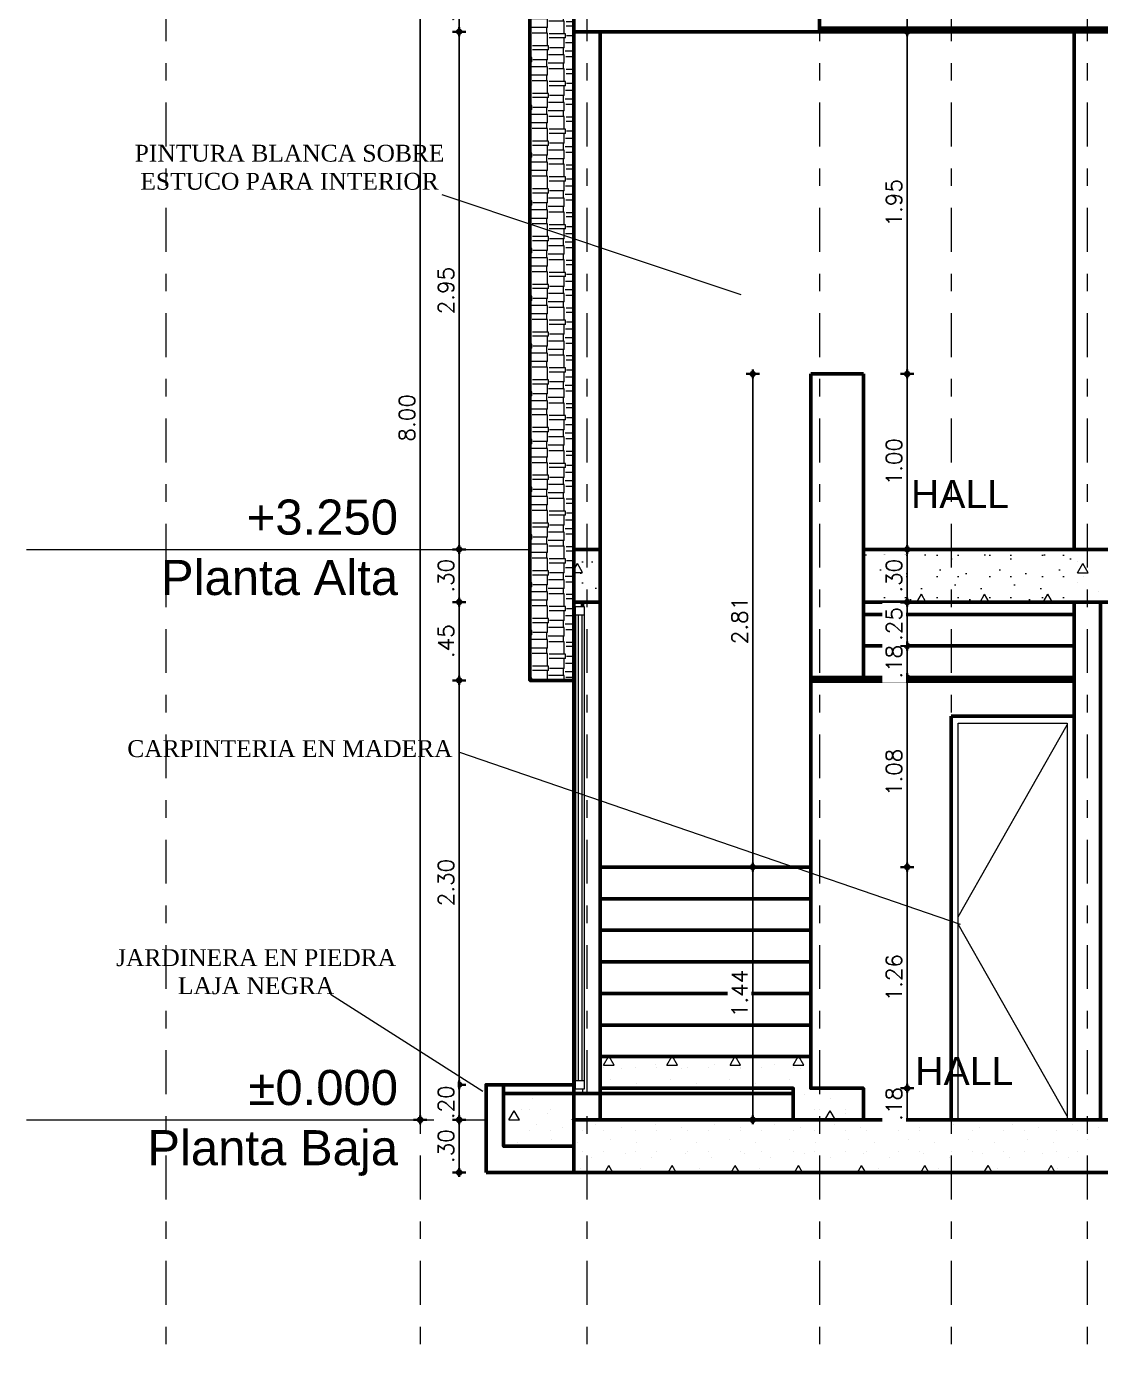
# Model space of a CAD drawing. Header units: metres. Extents: x -50 to 76, y -61 to 14.
# Drawn here: x 45.51 to 51.63, y -40.15 to -32.57 of the extents above; entities that cross this region are included whole.
import ezdxf

# ---------------------------------------------------------------- set-up
doc = ezdxf.new("R2010")
doc.units = ezdxf.units.M
doc.header["$MEASUREMENT"] = 0
doc.set_wipeout_variables(frame=1)
for name, pattern in [('CENTERX2', [4, 2.5, -0.5, 0.5, -0.5]), ('DASHDOT2', [0.5, 0.25, -0.125, 0, -0.125]), ('Wipeout_Contour', [1, 0, -1])]:
    doc.linetypes.add(name, pattern=pattern)
for name, color, linetype, lineweight in [('1 ACHURADO PLACAS', 45, 'Continuous', 15), ('1 CALCAS', 255, 'Continuous', 60), ('1 NIVELES', 145, 'Continuous', 18), ('1 PUERTAS', 251, 'Continuous', 18), ('1 TEXTOS', 4, 'Continuous', 20), ('1 VENTTANAS', 2, 'Continuous', 18), ('COTAS', 251, 'Continuous', 35), ('EJES', 251, 'CENTERX2', 0)]:
    doc.layers.add(name, color=color, linetype=linetype, lineweight=lineweight)
for name, color, linetype, lineweight, true_color in [('Nuevo_1 PLACA 1ER PISO_Pluma_Nº__169', 7, 'Continuous', 13, 0x68b353), ('Nuevo_1 PLACA 2DO PISO_Pluma_Nº__169', 7, 'Continuous', 13, 0x68b353), ('Nuevo_Estructura - Carga_Pluma_Nº__169', 7, 'Continuous', 13, 0x68b353), ('Nuevo_Estructura - Carga_Pluma_Nº__29', 7, 'Continuous', 35, 0x3dad99)]:
    doc.layers.add(name, color=color, linetype=linetype, lineweight=lineweight, true_color=true_color)
doc.layers.add('Nuevo_Estructura - Carga', color=7, linetype='Continuous')
doc.layers.add('TEXT', color=4, linetype='Continuous')
doc.styles.add('ARIAL', font='CENTURY.TTF')
doc.styles.add('cotas', font='romans.shx')
doc.styles.add('Estilo_Generado_1', font='arial.ttf')
doc.dimstyles.new('COT-50', dxfattribs={"dimscale": 0.5, "dimtxt": 0.18, "dimasz": 0.05, "dimexe": 0.08, "dimexo": 0.1, "dimgap": 0.06, "dimtad": 1, "dimzin": 4, "dimdsep": 46, "dimtxsty": 'cotas', "dimblk1": 'COTA', "dimblk2": 'COTA', "dimsah": 1, "dimcen": 0.09, "dimse1": 1, "dimse2": 1, "dimclrd": 256, "dimclre": 253, "dimclrt": 14, "dimadec": 0, "dimazin": 0, "dimtfac": 1, "dimtix": 1, "dimtmove": 0, "dimatfit": 3, "dimldrblk": 'COTA', "dimfxl": 1, "dimtfill": 1, "dimtfillclr": 256, "dimtolj": 1, "dimtzin": 12, "dimarcsym": 0})
pattern_1 = [(0, (54.3801, -38.7963), (0, 0.62354), [0.06, -0.3]), (0, (54.5601, -38.48456), (0, 0.62354), [0.06, -0.3]), (60, (54.3801, -38.7963), (-0.54, 0.31177), [0.06, -0.3]), (60, (54.7401, -38.7963), (-0.54, 0.31177), [0.06, -0.3]), (120, (54.4401, -38.7963), (0.54, 0.31177), [0.06, -0.3]), (120, (54.8001, -38.7963), (0.54, 0.31177), [0.06, -0.3]), (0, (54.38009, -38.73632), (0, 0.12), [0, -0.12, 0, -0.18]), (45, (54.44009, -38.73632), (-0.0848528, 0.0848528), [0, -0.09, 0, -0.15])]

# ---------------------------------------------------------------- blocks, each defined once
blk = doc.blocks.new('Elem Sección_54')
at = {"color": 254, "linetype": 'Wipeout_Contour', "lineweight": 0, "ltscale": 19.037999}
blk.add_wipeout([(-4.1, 2.95), (-2.9, 2.95), (-2.9, 3.25), (-4.1, 3.25)], dxfattribs=at).dxf.layer = 'Nuevo_Estructura - Carga'
at = {"layer": 'Nuevo_Estructura - Carga_Pluma_Nº__169', "linetype": 'Continuous', "lineweight": 13, "true_color": 0x68b353}
h = blk.add_hatch(dxfattribs=at)
h.set_pattern_fill('HORMIGÓN_ARMADO', color=85, style=0, pattern_type=2)
h.set_pattern_definition([(0, (0, 0), (0, 0.62354), [0.06, -0.3]), (0, (0.18, 0.3118), (0, 0.62354), [0.06, -0.3]), (60, (0, 0), (-0.54, 0.31177), [0.06, -0.3]), (60, (0.36, 0), (-0.54, 0.31177), [0.06, -0.3]), (120, (0.06, 0), (0.54, 0.31177), [0.06, -0.3]), (120, (0.42, 0), (0.54, 0.31177), [0.06, -0.3]), (0, (0, 0.06), (0, 0.12), [0, -0.12, 0, -0.18]), (45, (0.06, 0.06), (-0.0848528, 0.0848528), [0, -0.09, 0, -0.15])])
h.paths.add_polyline_path([(-4.1, 2.95), (-2.9, 2.95), (-2.9, 3.25), (-4.1, 3.25)])
at = {"layer": 'Nuevo_Estructura - Carga_Pluma_Nº__29', "color": 135, "linetype": 'Continuous', "lineweight": 35, "true_color": 0x3dad99}
for p, q in [((-2.9, 3.25), (-4.1, 3.25)), ((-2.9, 2.95), (-4.1, 2.95))]:
    blk.add_line(p, q, dxfattribs=at)
blk = doc.blocks.new('COTA')
for p, q in [((-1, 0), (1, 0)), ((0, 1.5), (0, -1.5))]:
    blk.add_line(p, q)
blk.add_circle((0, 0), 0.5)
blk = doc.blocks.new('*D901')
at = {"layer": 'COTAS', "lineweight": -2, "transparency": 16777216}
blk.add_line((47.7551, -30.8213), (47.7551, -38.7713), dxfattribs=at)
at = {"layer": 'Defpoints', "color": 0, "transparency": 16777216}
for p in [(49.8801, -30.7963), (47.7551, -38.7963), (51.6301, -38.7963)]:
    blk.add_point(p, dxfattribs=at)
at = {"layer": 'COTAS', "lineweight": -2, "transparency": 16777216, "xscale": 0.025, "yscale": 0.025, "zscale": 0.025}
for p, rotation in [((47.7551, -30.7963), 90), ((47.7551, -38.7963), 270)]:
    blk.add_blockref('COTA', p, dxfattribs=dict(at, rotation=rotation))
at = {"layer": 'COTAS', "color": 14, "transparency": 16777216, "insert": (47.6801, -34.7963), "char_height": 0.09, "attachment_point": 5, "rotation": 90, "style": 'cotas', "bg_fill": 3, "box_fill_scale": 1.25, "bg_fill_color": 256, "bg_fill_true_color": 13158600, "bg_fill_transparency": 0}
blk.add_mtext('\\A1;8.00', dxfattribs=at)
blk = doc.blocks.new('*D904')
at = {"layer": 'COTAS', "lineweight": -2, "transparency": 16777216}
blk.add_line((47.9769, -32.3213), (47.9769, -32.5713), dxfattribs=at)
at = {"layer": 'Defpoints', "color": 0, "transparency": 16777216}
for p in [(48.6301, -32.2963), (48.6301, -32.5963)]:
    blk.add_point(p, dxfattribs=at)
at = {"layer": 'COTAS', "lineweight": -2, "transparency": 16777216, "xscale": 0.025, "yscale": 0.025, "zscale": 0.025}
for p, rotation in [((47.9769, -32.2963), 90), ((47.9769, -32.5963), 270)]:
    blk.add_blockref('COTA', p, dxfattribs=dict(at, rotation=rotation))
at = {"layer": 'COTAS', "color": 14, "transparency": 16777216, "insert": (47.9019, -32.4463), "char_height": 0.09, "attachment_point": 5, "rotation": 90, "style": 'cotas', "bg_fill": 3, "box_fill_scale": 1.25, "bg_fill_color": 256, "bg_fill_true_color": 13158600, "bg_fill_transparency": 0}
blk.add_mtext('\\A1;.30', dxfattribs=at)
at = {"layer": 'Defpoints', "color": 0, "transparency": 16777216}
blk.add_point((47.9769, -32.5963), dxfattribs=at)
blk = doc.blocks.new('*D905')
at = {"layer": 'COTAS', "lineweight": -2, "transparency": 16777216}
blk.add_line((47.9769, -32.6213), (47.9769, -35.5213), dxfattribs=at)
at = {"layer": 'Defpoints', "color": 0, "transparency": 16777216}
for p in [(48.6301, -32.5963), (47.9769, -35.5463), (48.6301, -35.5463)]:
    blk.add_point(p, dxfattribs=at)
at = {"layer": 'COTAS', "lineweight": -2, "transparency": 16777216, "xscale": 0.025, "yscale": 0.025, "zscale": 0.025}
for p, rotation in [((47.9769, -32.5963), 90), ((47.9769, -35.5463), 270)]:
    blk.add_blockref('COTA', p, dxfattribs=dict(at, rotation=rotation))
at = {"layer": 'COTAS', "color": 14, "transparency": 16777216, "insert": (47.9019, -34.0713), "char_height": 0.09, "attachment_point": 5, "rotation": 90, "style": 'cotas', "bg_fill": 3, "box_fill_scale": 1.25, "bg_fill_color": 256, "bg_fill_true_color": 13158600, "bg_fill_transparency": 0}
blk.add_mtext('\\A1;2.95', dxfattribs=at)
blk = doc.blocks.new('*D906')
at = {"layer": 'COTAS', "lineweight": -2, "transparency": 16777216}
blk.add_line((47.9769, -35.5713), (47.9769, -35.8213), dxfattribs=at)
at = {"layer": 'Defpoints', "color": 0, "transparency": 16777216}
for p in [(48.6301, -35.5463), (48.6301, -35.8463)]:
    blk.add_point(p, dxfattribs=at)
at = {"layer": 'COTAS', "lineweight": -2, "transparency": 16777216, "xscale": 0.025, "yscale": 0.025, "zscale": 0.025}
for p, rotation in [((47.9769, -35.5463), 90), ((47.9769, -35.8463), 270)]:
    blk.add_blockref('COTA', p, dxfattribs=dict(at, rotation=rotation))
at = {"layer": 'COTAS', "color": 14, "transparency": 16777216, "insert": (47.9019, -35.6963), "char_height": 0.09, "attachment_point": 5, "rotation": 90, "style": 'cotas', "bg_fill": 3, "box_fill_scale": 1.25, "bg_fill_color": 256, "bg_fill_true_color": 13158600, "bg_fill_transparency": 0}
blk.add_mtext('\\A1;.30', dxfattribs=at)
at = {"layer": 'Defpoints', "color": 0, "transparency": 16777216}
blk.add_point((47.9769, -35.8463), dxfattribs=at)
blk = doc.blocks.new('*D907')
at = {"layer": 'COTAS', "lineweight": -2, "transparency": 16777216}
blk.add_line((47.9769, -35.8713), (47.9769, -36.2671), dxfattribs=at)
at = {"layer": 'Defpoints', "color": 0, "transparency": 16777216}
for p in [(48.6301, -35.8463), (47.9769, -36.2921), (48.6301, -36.2921)]:
    blk.add_point(p, dxfattribs=at)
at = {"layer": 'COTAS', "lineweight": -2, "transparency": 16777216, "xscale": 0.025, "yscale": 0.025, "zscale": 0.025}
for p, rotation in [((47.9769, -35.8463), 90), ((47.9769, -36.2921), 270)]:
    blk.add_blockref('COTA', p, dxfattribs=dict(at, rotation=rotation))
at = {"layer": 'COTAS', "color": 14, "transparency": 16777216, "insert": (47.9019, -36.0692), "char_height": 0.09, "attachment_point": 5, "rotation": 90, "style": 'cotas', "bg_fill": 3, "box_fill_scale": 1.25, "bg_fill_color": 256, "bg_fill_true_color": 13158600, "bg_fill_transparency": 0}
blk.add_mtext('\\A1;.45', dxfattribs=at)
blk = doc.blocks.new('*D908')
at = {"layer": 'COTAS', "lineweight": -2, "transparency": 16777216}
blk.add_line((47.9769, -36.3171), (47.9769, -38.5713), dxfattribs=at)
at = {"layer": 'Defpoints', "color": 0, "transparency": 16777216}
for p in [(48.3801, -36.2921), (47.9769, -38.5963), (48.2301, -38.5963)]:
    blk.add_point(p, dxfattribs=at)
at = {"layer": 'COTAS', "lineweight": -2, "transparency": 16777216, "xscale": 0.025, "yscale": 0.025, "zscale": 0.025}
for p, rotation in [((47.9769, -36.2921), 90), ((47.9769, -38.5963), 270)]:
    blk.add_blockref('COTA', p, dxfattribs=dict(at, rotation=rotation))
at = {"layer": 'COTAS', "color": 14, "transparency": 16777216, "insert": (47.9019, -37.4442), "char_height": 0.09, "attachment_point": 5, "rotation": 90, "style": 'cotas', "bg_fill": 3, "box_fill_scale": 1.25, "bg_fill_color": 256, "bg_fill_true_color": 13158600, "bg_fill_transparency": 0}
blk.add_mtext('\\A1;2.30', dxfattribs=at)
blk = doc.blocks.new('*D909')
at = {"layer": 'COTAS', "lineweight": -2, "transparency": 16777216}
blk.add_line((47.9769, -38.5963), (47.9769, -38.7963), dxfattribs=at)
at = {"layer": 'Defpoints', "color": 0, "transparency": 16777216}
for p in [(48.1301, -38.5963), (48.1301, -38.7963)]:
    blk.add_point(p, dxfattribs=at)
at = {"layer": 'COTAS', "color": 14, "transparency": 16777216, "insert": (47.9019, -38.6963), "char_height": 0.09, "attachment_point": 5, "rotation": 90, "style": 'cotas', "bg_fill": 3, "box_fill_scale": 1.25, "bg_fill_color": 256, "bg_fill_true_color": 13158600, "bg_fill_transparency": 0}
blk.add_mtext('\\A1;.20', dxfattribs=at)
at = {"layer": 'Defpoints', "color": 0, "transparency": 16777216}
blk.add_point((47.9769, -38.7963), dxfattribs=at)
blk = doc.blocks.new('*D910')
at = {"layer": 'COTAS', "lineweight": -2, "transparency": 16777216}
blk.add_line((47.9769, -38.8213), (47.9769, -39.0713), dxfattribs=at)
at = {"layer": 'Defpoints', "color": 0, "transparency": 16777216}
for p in [(48.1301, -38.7963), (48.1301, -39.0963)]:
    blk.add_point(p, dxfattribs=at)
at = {"layer": 'COTAS', "lineweight": -2, "transparency": 16777216, "xscale": 0.025, "yscale": 0.025, "zscale": 0.025}
for p, rotation in [((47.9769, -38.7963), 90), ((47.9769, -39.0963), 270)]:
    blk.add_blockref('COTA', p, dxfattribs=dict(at, rotation=rotation))
at = {"layer": 'COTAS', "color": 14, "transparency": 16777216, "insert": (47.9019, -38.9463), "char_height": 0.09, "attachment_point": 5, "rotation": 90, "style": 'cotas', "bg_fill": 3, "box_fill_scale": 1.25, "bg_fill_color": 256, "bg_fill_true_color": 13158600, "bg_fill_transparency": 0}
blk.add_mtext('\\A1;.30', dxfattribs=at)
at = {"layer": 'Defpoints', "color": 0, "transparency": 16777216}
blk.add_point((47.9769, -39.0963), dxfattribs=at)
blk = doc.blocks.new('*D911')
at = {"layer": 'COTAS', "lineweight": -2, "transparency": 16777216}
blk.add_line((50.5295, -38.6163), (50.5295, -38.7963), dxfattribs=at)
at = {"layer": 'Defpoints', "color": 0, "transparency": 16777216}
for p in [(50.2801, -38.6163), (50.2801, -38.7963)]:
    blk.add_point(p, dxfattribs=at)
at = {"layer": 'COTAS', "color": 14, "transparency": 16777216, "insert": (50.4545, -38.7063), "char_height": 0.09, "attachment_point": 5, "rotation": 90, "style": 'cotas', "bg_fill": 3, "box_fill_scale": 1.25, "bg_fill_color": 256, "bg_fill_true_color": 13158600, "bg_fill_transparency": 0}
blk.add_mtext('\\A1;.18', dxfattribs=at)
at = {"layer": 'Defpoints', "color": 0, "transparency": 16777216}
blk.add_point((50.5295, -38.7963), dxfattribs=at)
blk = doc.blocks.new('*D912')
at = {"layer": 'COTAS', "lineweight": -2, "transparency": 16777216}
blk.add_line((50.5295, -37.3813), (50.5295, -38.5913), dxfattribs=at)
at = {"layer": 'Defpoints', "color": 0, "transparency": 16777216}
for p in [(49.9801, -37.3563), (50.2801, -38.6163), (50.5295, -38.6163)]:
    blk.add_point(p, dxfattribs=at)
at = {"layer": 'COTAS', "lineweight": -2, "transparency": 16777216, "xscale": 0.025, "yscale": 0.025, "zscale": 0.025}
for p, rotation in [((50.5295, -37.3563), 90), ((50.5295, -38.6163), 270)]:
    blk.add_blockref('COTA', p, dxfattribs=dict(at, rotation=rotation))
at = {"layer": 'COTAS', "color": 14, "transparency": 16777216, "insert": (50.4545, -37.9863), "char_height": 0.09, "attachment_point": 5, "rotation": 90, "style": 'cotas', "bg_fill": 3, "box_fill_scale": 1.25, "bg_fill_color": 256, "bg_fill_true_color": 13158600, "bg_fill_transparency": 0}
blk.add_mtext('\\A1;1.26', dxfattribs=at)
blk = doc.blocks.new('*D913')
at = {"layer": 'COTAS', "lineweight": -2, "transparency": 16777216}
blk.add_line((50.5295, -36.3013), (50.5295, -37.3313), dxfattribs=at)
at = {"layer": 'Defpoints', "color": 0, "transparency": 16777216}
for p in [(49.9801, -36.2763), (49.9801, -37.3563), (50.5295, -37.3563)]:
    blk.add_point(p, dxfattribs=at)
at = {"layer": 'COTAS', "lineweight": -2, "transparency": 16777216, "xscale": 0.025, "yscale": 0.025, "zscale": 0.025}
for p, rotation in [((50.5295, -36.2763), 90), ((50.5295, -37.3563), 270)]:
    blk.add_blockref('COTA', p, dxfattribs=dict(at, rotation=rotation))
at = {"layer": 'COTAS', "color": 14, "transparency": 16777216, "insert": (50.4545, -36.8163), "char_height": 0.09, "attachment_point": 5, "rotation": 90, "style": 'cotas', "bg_fill": 3, "box_fill_scale": 1.25, "bg_fill_color": 256, "bg_fill_true_color": 13158600, "bg_fill_transparency": 0}
blk.add_mtext('\\A1;1.08', dxfattribs=at)
blk = doc.blocks.new('*D914')
at = {"layer": 'COTAS', "lineweight": -2, "transparency": 16777216}
blk.add_line((50.5295, -36.2763), (50.5295, -36.0963), dxfattribs=at)
at = {"layer": 'Defpoints', "color": 0, "transparency": 16777216}
for p in [(50.2801, -36.0963), (50.2801, -36.2763)]:
    blk.add_point(p, dxfattribs=at)
at = {"layer": 'COTAS', "color": 14, "transparency": 16777216, "insert": (50.4545, -36.1863), "char_height": 0.09, "attachment_point": 5, "rotation": 90, "style": 'cotas', "bg_fill": 3, "box_fill_scale": 1.25, "bg_fill_color": 256, "bg_fill_true_color": 13158600, "bg_fill_transparency": 0}
blk.add_mtext('\\A1;.18', dxfattribs=at)
at = {"layer": 'Defpoints', "color": 0, "transparency": 16777216}
blk.add_point((50.5295, -36.0963), dxfattribs=at)
blk = doc.blocks.new('*D915')
at = {"layer": 'COTAS', "lineweight": -2, "transparency": 16777216}
blk.add_line((50.5295, -35.8713), (50.5295, -36.0713), dxfattribs=at)
at = {"layer": 'Defpoints', "color": 0, "transparency": 16777216}
for p in [(50.2801, -35.8463), (50.2801, -36.0963)]:
    blk.add_point(p, dxfattribs=at)
at = {"layer": 'COTAS', "lineweight": -2, "transparency": 16777216, "xscale": 0.025, "yscale": 0.025, "zscale": 0.025}
for p, rotation in [((50.5295, -35.8463), 90), ((50.5295, -36.0963), 270)]:
    blk.add_blockref('COTA', p, dxfattribs=dict(at, rotation=rotation))
at = {"layer": 'COTAS', "color": 14, "transparency": 16777216, "insert": (50.4545, -35.9713), "char_height": 0.09, "attachment_point": 5, "rotation": 90, "style": 'cotas', "bg_fill": 3, "box_fill_scale": 1.25, "bg_fill_color": 256, "bg_fill_true_color": 13158600, "bg_fill_transparency": 0}
blk.add_mtext('\\A1;.25', dxfattribs=at)
at = {"layer": 'Defpoints', "color": 0, "transparency": 16777216}
blk.add_point((50.5295, -36.0963), dxfattribs=at)
blk = doc.blocks.new('*D916')
at = {"layer": 'COTAS', "lineweight": -2, "transparency": 16777216}
blk.add_line((50.5295, -35.5713), (50.5295, -35.8213), dxfattribs=at)
at = {"layer": 'Defpoints', "color": 0, "transparency": 16777216}
for p in [(50.2801, -35.5463), (50.2801, -35.8463)]:
    blk.add_point(p, dxfattribs=at)
at = {"layer": 'COTAS', "lineweight": -2, "transparency": 16777216, "xscale": 0.025, "yscale": 0.025, "zscale": 0.025}
for p, rotation in [((50.5295, -35.5463), 90), ((50.5295, -35.8463), 270)]:
    blk.add_blockref('COTA', p, dxfattribs=dict(at, rotation=rotation))
at = {"layer": 'COTAS', "color": 14, "transparency": 16777216, "insert": (50.4545, -35.6963), "char_height": 0.09, "attachment_point": 5, "rotation": 90, "style": 'cotas', "bg_fill": 3, "box_fill_scale": 1.25, "bg_fill_color": 256, "bg_fill_true_color": 13158600, "bg_fill_transparency": 0}
blk.add_mtext('\\A1;.30', dxfattribs=at)
at = {"layer": 'Defpoints', "color": 0, "transparency": 16777216}
blk.add_point((50.5295, -35.8463), dxfattribs=at)
blk = doc.blocks.new('*D917')
at = {"layer": 'COTAS', "lineweight": -2, "transparency": 16777216}
blk.add_line((50.5295, -35.5213), (50.5295, -34.5713), dxfattribs=at)
at = {"layer": 'Defpoints', "color": 0, "transparency": 16777216}
for p in [(50.2801, -34.5463), (50.5295, -34.5463), (50.2801, -35.5463)]:
    blk.add_point(p, dxfattribs=at)
at = {"layer": 'COTAS', "lineweight": -2, "transparency": 16777216, "xscale": 0.025, "yscale": 0.025, "zscale": 0.025}
for p, rotation in [((50.5295, -34.5463), 90), ((50.5295, -35.5463), 270)]:
    blk.add_blockref('COTA', p, dxfattribs=dict(at, rotation=rotation))
at = {"layer": 'COTAS', "color": 14, "transparency": 16777216, "insert": (50.4545, -35.0463), "char_height": 0.09, "attachment_point": 5, "rotation": 90, "style": 'cotas', "bg_fill": 3, "box_fill_scale": 1.25, "bg_fill_color": 256, "bg_fill_true_color": 13158600, "bg_fill_transparency": 0}
blk.add_mtext('\\A1;1.00', dxfattribs=at)
blk = doc.blocks.new('*D918')
at = {"layer": 'COTAS', "lineweight": -2, "transparency": 16777216}
blk.add_line((50.5295, -34.5213), (50.5295, -32.6213), dxfattribs=at)
at = {"layer": 'Defpoints', "color": 0, "transparency": 16777216}
for p in [(50.5295, -32.5963), (51.4801, -32.5963), (50.2801, -34.5463)]:
    blk.add_point(p, dxfattribs=at)
at = {"layer": 'COTAS', "lineweight": -2, "transparency": 16777216, "xscale": 0.025, "yscale": 0.025, "zscale": 0.025}
for p, rotation in [((50.5295, -32.5963), 90), ((50.5295, -34.5463), 270)]:
    blk.add_blockref('COTA', p, dxfattribs=dict(at, rotation=rotation))
at = {"layer": 'COTAS', "color": 14, "transparency": 16777216, "insert": (50.4545, -33.5713), "char_height": 0.09, "attachment_point": 5, "rotation": 90, "style": 'cotas', "bg_fill": 3, "box_fill_scale": 1.25, "bg_fill_color": 256, "bg_fill_true_color": 13158600, "bg_fill_transparency": 0}
blk.add_mtext('\\A1;1.95', dxfattribs=at)
blk = doc.blocks.new('*D919')
at = {"layer": 'COTAS', "lineweight": -2, "transparency": 16777216}
blk.add_line((50.5295, -31.3703), (50.5295, -32.5713), dxfattribs=at)
at = {"layer": 'Defpoints', "color": 0, "transparency": 16777216}
for p in [(50.0301, -31.3453), (50.0301, -32.5963), (50.5295, -32.5963)]:
    blk.add_point(p, dxfattribs=at)
at = {"layer": 'COTAS', "lineweight": -2, "transparency": 16777216, "xscale": 0.025, "yscale": 0.025, "zscale": 0.025}
for p, rotation in [((50.5295, -31.3453), 90), ((50.5295, -32.5963), 270)]:
    blk.add_blockref('COTA', p, dxfattribs=dict(at, rotation=rotation))
at = {"layer": 'COTAS', "color": 14, "transparency": 16777216, "insert": (50.4545, -31.9708), "char_height": 0.09, "attachment_point": 5, "rotation": 90, "style": 'cotas', "bg_fill": 3, "box_fill_scale": 1.25, "bg_fill_color": 256, "bg_fill_true_color": 13158600, "bg_fill_transparency": 0}
blk.add_mtext('\\A1;1.25', dxfattribs=at)
blk = doc.blocks.new('*D921')
at = {"layer": 'COTAS', "lineweight": -2, "transparency": 16777216}
blk.add_line((49.6497, -37.3813), (49.6497, -38.7713), dxfattribs=at)
at = {"layer": 'Defpoints', "color": 0, "transparency": 16777216}
for p in [(49.9801, -37.3563), (49.6497, -38.7963), (50.2801, -38.7963)]:
    blk.add_point(p, dxfattribs=at)
at = {"layer": 'COTAS', "lineweight": -2, "transparency": 16777216, "xscale": 0.025, "yscale": 0.025, "zscale": 0.025}
for p, rotation in [((49.6497, -37.3563), 90), ((49.6497, -38.7963), 270)]:
    blk.add_blockref('COTA', p, dxfattribs=dict(at, rotation=rotation))
at = {"layer": 'COTAS', "color": 14, "transparency": 16777216, "insert": (49.5747, -38.0763), "char_height": 0.09, "attachment_point": 5, "rotation": 90, "style": 'cotas', "bg_fill": 3, "box_fill_scale": 1.25, "bg_fill_color": 256, "bg_fill_true_color": 13158600, "bg_fill_transparency": 0}
blk.add_mtext('\\A1;1.44', dxfattribs=at)
blk = doc.blocks.new('*D922')
at = {"layer": 'COTAS', "lineweight": -2, "transparency": 16777216}
blk.add_line((49.6497, -37.3313), (49.6497, -34.5713), dxfattribs=at)
at = {"layer": 'Defpoints', "color": 0, "transparency": 16777216}
for p in [(49.6497, -34.5463), (49.9801, -34.5463), (49.9801, -37.3563)]:
    blk.add_point(p, dxfattribs=at)
at = {"layer": 'COTAS', "lineweight": -2, "transparency": 16777216, "xscale": 0.025, "yscale": 0.025, "zscale": 0.025}
for p, rotation in [((49.6497, -34.5463), 90), ((49.6497, -37.3563), 270)]:
    blk.add_blockref('COTA', p, dxfattribs=dict(at, rotation=rotation))
at = {"layer": 'COTAS', "color": 14, "transparency": 16777216, "insert": (49.5747, -35.9513), "char_height": 0.09, "attachment_point": 5, "rotation": 90, "style": 'cotas', "bg_fill": 3, "box_fill_scale": 1.25, "bg_fill_color": 256, "bg_fill_true_color": 13158600, "bg_fill_transparency": 0}
blk.add_mtext('\\A1;2.81', dxfattribs=at)
blk = doc.blocks.new('*D925')
at = {"layer": 'COTAS', "lineweight": -2, "transparency": 16777216}
blk.add_line((53.0212, -35.8213), (53.0212, -35.5713), dxfattribs=at)
at = {"layer": 'Defpoints', "color": 0, "transparency": 16777216}
for p in [(50.2801, -35.5463), (50.2801, -35.8463)]:
    blk.add_point(p, dxfattribs=at)
at = {"layer": 'COTAS', "lineweight": -2, "transparency": 16777216, "xscale": 0.025, "yscale": 0.025, "zscale": 0.025}
for p, rotation in [((53.0212, -35.5463), 90), ((53.0212, -35.8463), 270)]:
    blk.add_blockref('COTA', p, dxfattribs=dict(at, rotation=rotation))
at = {"layer": 'COTAS', "color": 14, "transparency": 16777216, "insert": (52.9462, -35.6963), "char_height": 0.09, "attachment_point": 5, "rotation": 90, "style": 'cotas', "bg_fill": 3, "box_fill_scale": 1.25, "bg_fill_color": 256, "bg_fill_true_color": 13158600, "bg_fill_transparency": 0}
blk.add_mtext('\\A1;.30', dxfattribs=at)
at = {"layer": 'Defpoints', "color": 0, "transparency": 16777216}
blk.add_point((53.0212, -35.5463), dxfattribs=at)

msp = doc.modelspace()

# ---------------------------------------------------------------- hatches: boundary and pattern name
at = {"layer": '1 ACHURADO PLACAS'}
h = msp.add_hatch(dxfattribs=at)
h.set_pattern_fill('AR-RSHKE', color=256, scale=0.008, angle=90)
h.paths.add_polyline_path([(48.6301, -32.2963), (48.3801, -32.2963), (48.3801, -36.2921), (48.6301, -36.2921)])
at = {"layer": 'Nuevo_1 PLACA 2DO PISO_Pluma_Nº__169', "linetype": 'Continuous', "lineweight": 13, "true_color": 0x68b353}
h = msp.add_hatch(dxfattribs=at)
h.set_pattern_fill('HORMIGÓN_ARMADO', color=85, style=0, pattern_type=2)
h.set_pattern_definition(pattern_1)
h.paths.add_polyline_path([(48.6301, -35.8463), (48.7801, -35.8463), (48.7801, -35.5463), (48.6301, -35.5463)])
at = {"layer": 'Nuevo_Estructura - Carga_Pluma_Nº__169', "linetype": 'Continuous', "lineweight": 13, "true_color": 0x68b353}
h = msp.add_hatch(dxfattribs=at)
h.set_pattern_fill('HORMIGÓN_ARMADO', color=85, style=0, pattern_type=2)
h.set_pattern_definition(pattern_1)
h.paths.add_polyline_path([(50.2801, -35.8463), (51.4801, -35.8463), (51.4801, -35.5463), (50.2801, -35.5463)])

# ---------------------------------------------------------------- linework, layer by layer
at = {"layer": '1 ACHURADO PLACAS'}
for p, q in [((48.8001, -38.4846), (48.8279, -38.4363)), ((48.8601, -38.4846), (48.8322, -38.4363)), ((49.1601, -38.4846), (49.1879, -38.4363)), ((49.2201, -38.4846), (49.1922, -38.4363)), ((49.5201, -38.4846), (49.5479, -38.4363)), ((49.5801, -38.4846), (49.5522, -38.4363)), ((49.8801, -38.4846), (49.9079, -38.4363)), ((49.9401, -38.4846), (49.9122, -38.4363)), ((48.8001, -38.4846), (48.8601, -38.4846)), ((48.8001, -38.4963), (48.8001, -38.4963)), ((48.9034, -38.503), (48.9034, -38.503)), ((48.9801, -38.4963), (48.9801, -38.4963)), ((49.0944, -38.4818), (49.0944, -38.4818)), ((49.1001, -38.4963), (49.1001, -38.4963)), ((49.1601, -38.4846), (49.2201, -38.4846)), ((49.2429, -38.503), (49.2429, -38.503)), ((49.2801, -38.4963), (49.2801, -38.4963)), ((49.4001, -38.4963), (49.4001, -38.4963)), ((49.4338, -38.4818), (49.4338, -38.4818)), ((49.5201, -38.4846), (49.5801, -38.4846)), ((49.5801, -38.4963), (49.5801, -38.4963)), ((49.5823, -38.503), (49.5823, -38.503)), ((49.7001, -38.4963), (49.7001, -38.4963)), ((49.7732, -38.4818), (49.7732, -38.4818)), ((49.8801, -38.4846), (49.9401, -38.4846)), ((49.8801, -38.4963), (49.8801, -38.4963)), ((49.9217, -38.503), (49.9217, -38.503)), ((48.8398, -38.5666), (48.8398, -38.5666)), ((48.9883, -38.5878), (48.9883, -38.5878)), ((49.1792, -38.5666), (49.1792, -38.5666)), ((49.3277, -38.5878), (49.3277, -38.5878)), ((49.5186, -38.5666), (49.5186, -38.5666)), ((49.6671, -38.5878), (49.6671, -38.5878)), ((49.858, -38.5666), (49.858, -38.5666)), ((48.2458, -38.6515), (48.2458, -38.6515)), ((48.5852, -38.6515), (48.5852, -38.6515)), ((49.9429, -38.6515), (49.9429, -38.6515)), ((48.2601, -38.7963), (48.2901, -38.7444)), ((48.3201, -38.7963), (48.2901, -38.7444)), ((48.3307, -38.7363), (48.3307, -38.7363)), ((48.3801, -38.7363), (48.3801, -38.7363)), ((48.3943, -38.6727), (48.3943, -38.6727)), ((48.5001, -38.7363), (48.5001, -38.7363)), ((50.0001, -38.7363), (50.0001, -38.7363)), ((50.0277, -38.7363), (50.0277, -38.7363)), ((50.0601, -38.7963), (50.0901, -38.7444)), ((50.1201, -38.7963), (50.0901, -38.7444)), ((50.0914, -38.6727), (50.0914, -38.6727)), ((50.1801, -38.7363), (50.1801, -38.7363)), ((48.2601, -38.7963), (48.3201, -38.7963)), ((48.4155, -38.8212), (48.4155, -38.8212)), ((48.4792, -38.7575), (48.4792, -38.7575)), ((48.6201, -38.7963), (48.6301, -38.779)), ((48.6201, -38.7963), (48.6301, -38.7963)), ((50.1762, -38.7575), (50.1762, -38.7575)), ((48.3801, -38.8563), (48.3801, -38.8563)), ((48.5001, -38.8563), (48.5001, -38.8563)), ((48.564, -38.8424), (48.564, -38.8424)), ((48.3095, -38.9272), (48.3095, -38.9272)), ((48.5004, -38.906), (48.5004, -38.906))]:
    msp.add_line(p, q, dxfattribs=at)
at = {"layer": '1 CALCAS'}
for p, q in [((48.6301, -35.5463), (48.6301, -32.5963)), ((48.7801, -32.5963), (48.7801, -35.5463)), ((50.0301, -32.5763), (54.9801, -32.5763)), ((54.9801, -32.5963), (50.0301, -32.5963)), ((49.9801, -37.3563), (49.9801, -34.5463)), ((49.9801, -34.5463), (50.2801, -34.5463)), ((48.6301, -38.6463), (48.6301, -35.8463)), ((48.6301, -35.8463), (48.6801, -35.8463)), ((48.6801, -35.8463), (48.6801, -35.8713)), ((48.7801, -35.8463), (48.7801, -38.7963)), ((51.6301, -38.7963), (51.6301, -35.8463)), ((50.2801, -35.9163), (51.4801, -35.9163)), ((50.2801, -36.0963), (51.4801, -36.0963)), ((49.9801, -36.2763), (51.4801, -36.2763)), ((49.9801, -36.2963), (51.4801, -36.2963)), ((51.4801, -36.4963), (50.7801, -36.4963)), ((50.7801, -36.4963), (50.7801, -38.7963)), ((48.7801, -37.3563), (49.9801, -37.3563)), ((48.7801, -37.5363), (49.9801, -37.5363)), ((48.7801, -37.7163), (49.9801, -37.7163)), ((48.7801, -37.8963), (49.9801, -37.8963)), ((48.7801, -38.0763), (49.9801, -38.0763)), ((48.7801, -38.2563), (49.9801, -38.2563)), ((48.7801, -38.4363), (49.9801, -38.4363)), ((48.1301, -39.0963), (48.1301, -38.9463)), ((48.6301, -39.0963), (48.1301, -39.0963))]:
    msp.add_line(p, q, dxfattribs=at)
for points in [[(48.3801, -32.2963), (48.3801, -36.2921), (48.6301, -36.2921), (48.6301, -32.2963)], [(49.9801, -37.3563), (49.9801, -38.6163), (50.2801, -38.6163), (50.2801, -38.7963)], [(48.1301, -38.9463), (48.1301, -38.5963), (48.2301, -38.5963), (48.2301, -38.9463), (48.6301, -38.9463)], [(48.2301, -38.5963), (48.6301, -38.5963)], [(48.2301, -38.6463), (48.6301, -38.6463), (48.6301, -38.7963)], [(48.6301, -38.6463), (48.7801, -38.6463), (49.8801, -38.6463)], [(48.7801, -38.6163), (49.8801, -38.6163), (49.8801, -38.7963)]]:
    msp.add_lwpolyline(points, dxfattribs=at)
for points in [[(48.6301, -32.2963), (50.0301, -32.2963), (50.0301, -32.5963), (48.6301, -32.5963)], [(48.7801, -35.8463), (48.6301, -35.8463), (48.6301, -35.5463), (48.7801, -35.5463)], [(48.6301, -38.7963), (59.7301, -38.7963), (59.7301, -39.0963), (48.6301, -39.0963)]]:
    msp.add_lwpolyline(points, close=True, dxfattribs=at)
at = {"layer": '1 NIVELES'}
for p, q in [((45.5128, -35.5463), (48.3801, -35.5463)), ((45.5128, -38.7963), (48.1301, -38.7963))]:
    msp.add_line(p, q, dxfattribs=at)
at = {"layer": '1 PUERTAS'}
for p, q in [((50.8201, -38.7963), (50.8201, -36.5363)), ((50.8201, -36.5363), (51.4401, -36.5363)), ((50.8201, -37.6392), (51.4401, -36.5455)), ((51.4401, -36.5363), (51.4401, -38.7963)), ((51.4401, -38.7752), (50.8201, -37.6815))]:
    msp.add_line(p, q, dxfattribs=at)
at = {"layer": '1 VENTTANAS'}
for p, q in [((48.6301, -35.8963), (48.6401, -35.8963)), ((48.6401, -35.9213), (48.6401, -38.5713)), ((48.6551, -35.9213), (48.6551, -38.5713)), ((48.6751, -35.9213), (48.6751, -38.5713)), ((48.6901, -35.9213), (48.6901, -38.5713)), ((48.6301, -38.5963), (48.6401, -38.5963)), ((48.6801, -38.6213), (48.6801, -38.6463))]:
    msp.add_line(p, q, dxfattribs=at)
for points in [[(48.6401, -35.8713), (48.6901, -35.8713), (48.6901, -35.9213), (48.6401, -35.9213)], [(48.6401, -38.5713), (48.6901, -38.5713), (48.6901, -38.6213), (48.6401, -38.6213)]]:
    msp.add_lwpolyline(points, close=True, dxfattribs=at)
at = {"layer": 'EJES', "linetype": 'DASHDOT2'}
for p, q in [((46.3051, -30.0001), (46.3051, -40.1498)), ((47.7551, -30.0001), (47.7551, -40.1498)), ((48.7051, -30.0001), (48.7051, -40.1498)), ((50.0301, -30.0001), (50.0301, -40.1498)), ((51.5551, -30.0001), (51.5551, -40.1498))]:
    msp.add_line(p, q, dxfattribs=at)
at = {"layer": 'Nuevo_1 PLACA 1ER PISO_Pluma_Nº__169', "color": 85, "linetype": 'Continuous', "lineweight": 13, "true_color": 0x68b353}
for p, q in [((48.6801, -38.7963), (48.6801, -38.7963)), ((48.7549, -38.8212), (48.7549, -38.8212)), ((48.9801, -38.7963), (48.9801, -38.7963)), ((49.0401, -38.7963), (49.0401, -38.7963)), ((49.0944, -38.8212), (49.0944, -38.8212)), ((49.3401, -38.7963), (49.3401, -38.7963)), ((49.4001, -38.7963), (49.4001, -38.7963)), ((49.4338, -38.8212), (49.4338, -38.8212)), ((49.7001, -38.7963), (49.7001, -38.7963)), ((49.7601, -38.7963), (49.7601, -38.7963)), ((49.7732, -38.8212), (49.7732, -38.8212)), ((50.0601, -38.7963), (50.0601, -38.7963)), ((50.1126, -38.8212), (50.1126, -38.8212)), ((50.1201, -38.7963), (50.1201, -38.7963)), ((50.4201, -38.7963), (50.4201, -38.7963)), ((50.452, -38.8212), (50.452, -38.8212)), ((50.4801, -38.7963), (50.4801, -38.7963)), ((50.7801, -38.7963), (50.7801, -38.7963)), ((50.7914, -38.8212), (50.7914, -38.8212)), ((50.8401, -38.7963), (50.8401, -38.7963)), ((51.1308, -38.8212), (51.1308, -38.8212)), ((51.1401, -38.7963), (51.1401, -38.7963)), ((51.2001, -38.7963), (51.2001, -38.7963)), ((51.4702, -38.8212), (51.4702, -38.8212)), ((51.5001, -38.7963), (51.5001, -38.7963)), ((51.5601, -38.7963), (51.5601, -38.7963)), ((48.6801, -38.8563), (48.6801, -38.8563)), ((48.8001, -38.8563), (48.8001, -38.8563)), ((48.9034, -38.8424), (48.9034, -38.8424)), ((48.9801, -38.8563), (48.9801, -38.8563)), ((49.1001, -38.8563), (49.1001, -38.8563)), ((49.2429, -38.8424), (49.2429, -38.8424)), ((49.2801, -38.8563), (49.2801, -38.8563)), ((49.4001, -38.8563), (49.4001, -38.8563)), ((49.5801, -38.8563), (49.5801, -38.8563)), ((49.5823, -38.8424), (49.5823, -38.8424)), ((49.7001, -38.8563), (49.7001, -38.8563)), ((49.8801, -38.8563), (49.8801, -38.8563)), ((49.9217, -38.8424), (49.9217, -38.8424)), ((50.0001, -38.8563), (50.0001, -38.8563)), ((50.1801, -38.8563), (50.1801, -38.8563)), ((50.2611, -38.8424), (50.2611, -38.8424)), ((50.3001, -38.8563), (50.3001, -38.8563)), ((50.4801, -38.8563), (50.4801, -38.8563)), ((50.6001, -38.8563), (50.6001, -38.8563)), ((50.6005, -38.8424), (50.6005, -38.8424)), ((50.7801, -38.8563), (50.7801, -38.8563)), ((50.9001, -38.8563), (50.9001, -38.8563)), ((50.9399, -38.8424), (50.9399, -38.8424)), ((51.0801, -38.8563), (51.0801, -38.8563)), ((51.2001, -38.8563), (51.2001, -38.8563)), ((51.2793, -38.8424), (51.2793, -38.8424)), ((51.3801, -38.8563), (51.3801, -38.8563)), ((51.5001, -38.8563), (51.5001, -38.8563)), ((51.6187, -38.8424), (51.6187, -38.8424)), ((48.6489, -38.9272), (48.6489, -38.9272)), ((48.8398, -38.906), (48.8398, -38.906)), ((48.9883, -38.9272), (48.9883, -38.9272)), ((49.1792, -38.906), (49.1792, -38.906)), ((49.3277, -38.9272), (49.3277, -38.9272)), ((49.5186, -38.906), (49.5186, -38.906)), ((49.6671, -38.9272), (49.6671, -38.9272)), ((49.858, -38.906), (49.858, -38.906)), ((50.0065, -38.9272), (50.0065, -38.9272)), ((50.1974, -38.906), (50.1974, -38.906)), ((50.3459, -38.9272), (50.3459, -38.9272)), ((50.5369, -38.906), (50.5369, -38.906)), ((50.6854, -38.9272), (50.6854, -38.9272)), ((50.8763, -38.906), (50.8763, -38.906)), ((51.0248, -38.9272), (51.0248, -38.9272)), ((51.2157, -38.906), (51.2157, -38.906)), ((51.3642, -38.9272), (51.3642, -38.9272)), ((51.5551, -38.906), (51.5551, -38.906)), ((48.6801, -38.9763), (48.6801, -38.9763)), ((48.7337, -39.0121), (48.7337, -39.0121)), ((48.8001, -38.9763), (48.8001, -38.9763)), ((48.9247, -38.9909), (48.9247, -38.9909)), ((48.9801, -38.9763), (48.9801, -38.9763)), ((49.0731, -39.0121), (49.0731, -39.0121)), ((49.1001, -38.9763), (49.1001, -38.9763)), ((49.2641, -38.9909), (49.2641, -38.9909)), ((49.2801, -38.9763), (49.2801, -38.9763)), ((49.4001, -38.9763), (49.4001, -38.9763)), ((49.4126, -39.0121), (49.4126, -39.0121)), ((49.5801, -38.9763), (49.5801, -38.9763)), ((49.6035, -38.9909), (49.6035, -38.9909)), ((49.7001, -38.9763), (49.7001, -38.9763)), ((49.752, -39.0121), (49.752, -39.0121)), ((49.8801, -38.9763), (49.8801, -38.9763)), ((49.9429, -38.9909), (49.9429, -38.9909)), ((50.0001, -38.9763), (50.0001, -38.9763)), ((50.0914, -39.0121), (50.0914, -39.0121)), ((50.1801, -38.9763), (50.1801, -38.9763)), ((50.2823, -38.9909), (50.2823, -38.9909)), ((50.3001, -38.9763), (50.3001, -38.9763)), ((50.4308, -39.0121), (50.4308, -39.0121)), ((50.4801, -38.9763), (50.4801, -38.9763)), ((50.6001, -38.9763), (50.6001, -38.9763)), ((50.6217, -38.9909), (50.6217, -38.9909)), ((50.7702, -39.0121), (50.7702, -39.0121)), ((50.7801, -38.9763), (50.7801, -38.9763)), ((50.9001, -38.9763), (50.9001, -38.9763)), ((50.9611, -38.9909), (50.9611, -38.9909)), ((51.0801, -38.9763), (51.0801, -38.9763)), ((51.1096, -39.0121), (51.1096, -39.0121)), ((51.2001, -38.9763), (51.2001, -38.9763)), ((51.3005, -38.9909), (51.3005, -38.9909)), ((51.3801, -38.9763), (51.3801, -38.9763)), ((51.449, -39.0121), (51.449, -39.0121)), ((51.5001, -38.9763), (51.5001, -38.9763)), ((48.6701, -39.0757), (48.6701, -39.0757)), ((48.8069, -39.0963), (48.8301, -39.0561)), ((48.8533, -39.0963), (48.8301, -39.0561)), ((49.0095, -39.0757), (49.0095, -39.0757)), ((49.1669, -39.0963), (49.1901, -39.0561)), ((49.2133, -39.0963), (49.1901, -39.0561)), ((49.3489, -39.0757), (49.3489, -39.0757)), ((49.5269, -39.0963), (49.5501, -39.0561)), ((49.5733, -39.0963), (49.5501, -39.0561)), ((49.6883, -39.0757), (49.6883, -39.0757)), ((49.8869, -39.0963), (49.9101, -39.0561)), ((49.9333, -39.0963), (49.9101, -39.0561)), ((50.0277, -39.0757), (50.0277, -39.0757)), ((50.2469, -39.0963), (50.2701, -39.0561)), ((50.2933, -39.0963), (50.2701, -39.0561)), ((50.3672, -39.0757), (50.3672, -39.0757)), ((50.6069, -39.0963), (50.6301, -39.0561)), ((50.6533, -39.0963), (50.6301, -39.0561)), ((50.7066, -39.0757), (50.7066, -39.0757)), ((50.9669, -39.0963), (50.9901, -39.0561)), ((51.0133, -39.0963), (50.9901, -39.0561)), ((51.046, -39.0757), (51.046, -39.0757)), ((51.3269, -39.0963), (51.3501, -39.0561)), ((51.3733, -39.0963), (51.3501, -39.0561)), ((51.3854, -39.0757), (51.3854, -39.0757))]:
    msp.add_line(p, q, dxfattribs=at)
at = {"layer": 'Nuevo_1 PLACA 2DO PISO_Pluma_Nº__169', "color": 85, "linetype": 'Continuous', "lineweight": 13, "true_color": 0x68b353}
for p, q in [((51.5601, -35.6786), (51.5301, -35.6267)), ((51.5339, -35.7028), (51.5339, -35.7028)), ((51.6187, -35.7877), (51.6187, -35.7877))]:
    msp.add_line(p, q, dxfattribs=at)

# ---------------------------------------------------------------- texts
at = {"layer": '1 NIVELES', "char_height": 0.2, "attachment_point": 3, "style": 'Estilo_Generado_1'}
for s, insert, line_spacing_factor in [('\\A1;\\pxqr,t0;+3.250\\PPlanta Alta', (47.6289, -35.262), 1.032047), ('\\A1;\\pxqr,t0;±0.000\\PPlanta Baja', (47.6289, -38.512), 1.029116)]:
    msp.add_mtext(s, dxfattribs=dict(at, insert=insert, line_spacing_factor=line_spacing_factor))
at = {"layer": '1 TEXTOS', "char_height": 0.16, "attachment_point": 1, "style": 'Estilo_Generado_1'}
for insert in [(50.5509, -35.1505), (50.5755, -38.438)]:
    msp.add_mtext('\\A1;HALL', dxfattribs=dict(at, insert=insert))

# ---------------------------------------------------------------- next in the draw order: block references
at = {"layer": '1 CALCAS', "lineweight": 0}
msp.add_blockref('Elem Sección_54', (54.3801, -38.7963), dxfattribs=at)

# ---------------------------------------------------------------- next in the draw order: linework, layer by layer
at = {"layer": '1 CALCAS'}
for p, q in [((51.4801, -32.5963), (51.4801, -35.5463)), ((50.2801, -34.5463), (50.2801, -35.5463)), ((50.2801, -35.8463), (50.2801, -36.2763)), ((51.4801, -35.8463), (51.4801, -38.7963))]:
    msp.add_line(p, q, dxfattribs=at)
msp.add_lwpolyline([(60.2801, -35.8463), (50.2801, -35.8463), (50.2801, -35.5463), (60.2801, -35.5463)], close=True, dxfattribs=at)
at = {"layer": 'EJES', "linetype": 'DASHDOT2'}
msp.add_line((50.7801, -30.0001), (50.7801, -40.1498), dxfattribs=at)
at = {"layer": 'Nuevo_1 PLACA 2DO PISO_Pluma_Nº__169', "color": 85, "linetype": 'Continuous', "lineweight": 13, "true_color": 0x68b353}
for p, q in [((51.5001, -35.6163), (51.5001, -35.6163)), ((51.5001, -35.6786), (51.5301, -35.6267)), ((51.5001, -35.6786), (51.5601, -35.6786)), ((51.5001, -35.7363), (51.5001, -35.7363))]:
    msp.add_line(p, q, dxfattribs=at)

# ---------------------------------------------------------------- next in the draw order: dimensions: what is measured, and where the dimension line sits
at = {"layer": 'COTAS'}
dim = msp.add_linear_dim(base=(47.7551, -38.7963), p1=(49.8801, -30.7963), p2=(51.6301, -38.7963), angle=90, dimstyle='COT-50', dxfattribs=at)
dim.commit()
dim.dimension.update_dxf_attribs({"geometry": '*D901', "text_midpoint": (47.6801, -34.7963)})

# ---------------------------------------------------------------- next in the draw order: texts
at = {"layer": 'TEXT', "insert": (46.82, -37.8241), "char_height": 0.096, "width": 1.681384, "attachment_point": 2, "style": 'ARIAL'}
msp.add_mtext('JARDINERA EN PIEDRA LAJA NEGRA', dxfattribs=at)

# ---------------------------------------------------------------- next in the draw order: dimensions: what is measured, and where the dimension line sits
at = {"layer": 'COTAS'}
for base, p1, p2, picture, middle in [((47.9769, -32.5963), (48.6301, -32.2963), (48.6301, -32.5963), '*D904', (47.9019, -32.4463)), ((50.5295, -38.7963), (50.2801, -38.6163), (50.2801, -38.7963), '*D911', (50.4545, -38.7063))]:
    dim = msp.add_linear_dim(base=base, p1=p1, p2=p2, angle=90, dimstyle='COT-50', dxfattribs=at)
    dim.commit()
    dim.dimension.update_dxf_attribs({"geometry": picture, "text_midpoint": middle})

# ---------------------------------------------------------------- next in the draw order: dimensions: what is measured, and where the dimension line sits
for base, p1, p2, picture, middle in [((47.9769, -35.5463), (48.6301, -32.5963), (48.6301, -35.5463), '*D905', (47.9019, -34.0713)), ((50.5295, -38.6163), (49.9801, -37.3563), (50.2801, -38.6163), '*D912', (50.4545, -37.9863))]:
    dim = msp.add_linear_dim(base=base, p1=p1, p2=p2, angle=90, dimstyle='COT-50', dxfattribs=at)
    dim.commit()
    dim.dimension.update_dxf_attribs({"geometry": picture, "text_midpoint": middle})

# ---------------------------------------------------------------- next in the draw order: linework, layer by layer
at = {"layer": '1 NIVELES'}
msp.add_line((47.8779, -33.5239), (49.5808, -34.0936), dxfattribs=at)

# ---------------------------------------------------------------- next in the draw order: texts
at = {"layer": 'TEXT', "insert": (47.0108, -33.2406), "char_height": 0.096, "width": 2.184598, "attachment_point": 2, "style": 'ARIAL'}
msp.add_mtext('PINTURA BLANCA SOBRE ESTUCO PARA INTERIOR', dxfattribs=at)

# ---------------------------------------------------------------- next in the draw order: dimensions: what is measured, and where the dimension line sits
at = {"layer": 'COTAS'}
for base, p1, p2, picture, middle in [((47.9769, -35.8463), (48.6301, -35.5463), (48.6301, -35.8463), '*D906', (47.9019, -35.6963)), ((50.5295, -37.3563), (49.9801, -36.2763), (49.9801, -37.3563), '*D913', (50.4545, -36.8163))]:
    dim = msp.add_linear_dim(base=base, p1=p1, p2=p2, angle=90, dimstyle='COT-50', dxfattribs=at)
    dim.commit()
    dim.dimension.update_dxf_attribs({"geometry": picture, "text_midpoint": middle})

# ---------------------------------------------------------------- next in the draw order: dimensions: what is measured, and where the dimension line sits
for base, p1, p2, picture, middle in [((47.9769, -36.2921), (48.6301, -35.8463), (48.6301, -36.2921), '*D907', (47.9019, -36.0692)), ((50.5295, -36.0963), (50.2801, -36.2763), (50.2801, -36.0963), '*D914', (50.4545, -36.1863)), ((49.6497, -38.7963), (49.9801, -37.3563), (50.2801, -38.7963), '*D921', (49.5747, -38.0763))]:
    dim = msp.add_linear_dim(base=base, p1=p1, p2=p2, angle=90, dimstyle='COT-50', dxfattribs=at)
    dim.commit()
    dim.dimension.update_dxf_attribs({"geometry": picture, "text_midpoint": middle})

# ---------------------------------------------------------------- next in the draw order: dimensions: what is measured, and where the dimension line sits
for base, p1, p2, picture, middle in [((49.6497, -34.5463), (49.9801, -37.3563), (49.9801, -34.5463), '*D922', (49.5747, -35.9513)), ((50.5295, -36.0963), (50.2801, -35.8463), (50.2801, -36.0963), '*D915', (50.4545, -35.9713)), ((47.9769, -38.5963), (48.3801, -36.2921), (48.2301, -38.5963), '*D908', (47.9019, -37.4442))]:
    dim = msp.add_linear_dim(base=base, p1=p1, p2=p2, angle=90, dimstyle='COT-50', dxfattribs=at)
    dim.commit()
    dim.dimension.update_dxf_attribs({"geometry": picture, "text_midpoint": middle})

# ---------------------------------------------------------------- next in the draw order: linework, layer by layer
at = {"layer": '1 NIVELES'}
msp.add_line((50.8333, -37.6836), (47.98, -36.703), dxfattribs=at)

# ---------------------------------------------------------------- next in the draw order: texts
at = {"layer": 'TEXT', "insert": (46.9946, -36.6331), "char_height": 0.096, "width": 2.052076, "attachment_point": 2, "style": 'ARIAL'}
msp.add_mtext(' CARPINTERIA EN MADERA', dxfattribs=at)

# ---------------------------------------------------------------- next in the draw order: dimensions: what is measured, and where the dimension line sits
at = {"layer": 'COTAS'}
for base, p1, p2, picture, middle in [((50.5295, -35.8463), (50.2801, -35.5463), (50.2801, -35.8463), '*D916', (50.4545, -35.6963)), ((47.9769, -38.7963), (48.1301, -38.5963), (48.1301, -38.7963), '*D909', (47.9019, -38.6963))]:
    dim = msp.add_linear_dim(base=base, p1=p1, p2=p2, angle=90, dimstyle='COT-50', dxfattribs=at)
    dim.commit()
    dim.dimension.update_dxf_attribs({"geometry": picture, "text_midpoint": middle})

# ---------------------------------------------------------------- next in the draw order: linework, layer by layer
at = {"layer": '1 NIVELES'}
msp.add_line((47.2436, -38.0807), (48.112, -38.633), dxfattribs=at)

# ---------------------------------------------------------------- next in the draw order: dimensions: what is measured, and where the dimension line sits
at = {"layer": 'COTAS'}
for base, p1, p2, picture, middle in [((50.5295, -34.5463), (50.2801, -35.5463), (50.2801, -34.5463), '*D917', (50.4545, -35.0463)), ((47.9769, -39.0963), (48.1301, -38.7963), (48.1301, -39.0963), '*D910', (47.9019, -38.9463))]:
    dim = msp.add_linear_dim(base=base, p1=p1, p2=p2, angle=90, dimstyle='COT-50', dxfattribs=at)
    dim.commit()
    dim.dimension.update_dxf_attribs({"geometry": picture, "text_midpoint": middle})

# ---------------------------------------------------------------- next in the draw order: dimensions: what is measured, and where the dimension line sits
for base, p1, p2, picture, middle in [((50.5295, -32.5963), (50.2801, -34.5463), (51.4801, -32.5963), '*D918', (50.4545, -33.5713)), ((53.0212, -35.5463), (50.2801, -35.8463), (50.2801, -35.5463), '*D925', (52.9462, -35.6963))]:
    dim = msp.add_linear_dim(base=base, p1=p1, p2=p2, angle=90, dimstyle='COT-50', dxfattribs=at)
    dim.commit()
    dim.dimension.update_dxf_attribs({"geometry": picture, "text_midpoint": middle})

# ---------------------------------------------------------------- next in the draw order: dimensions: what is measured, and where the dimension line sits
dim = msp.add_linear_dim(base=(50.5295, -32.5963), p1=(50.0301, -31.3453), p2=(50.0301, -32.5963), angle=90, dimstyle='COT-50', dxfattribs=at)
dim.commit()
dim.dimension.update_dxf_attribs({"geometry": '*D919', "text_midpoint": (50.4545, -31.9708)})

doc.saveas('drawing.dxf')
